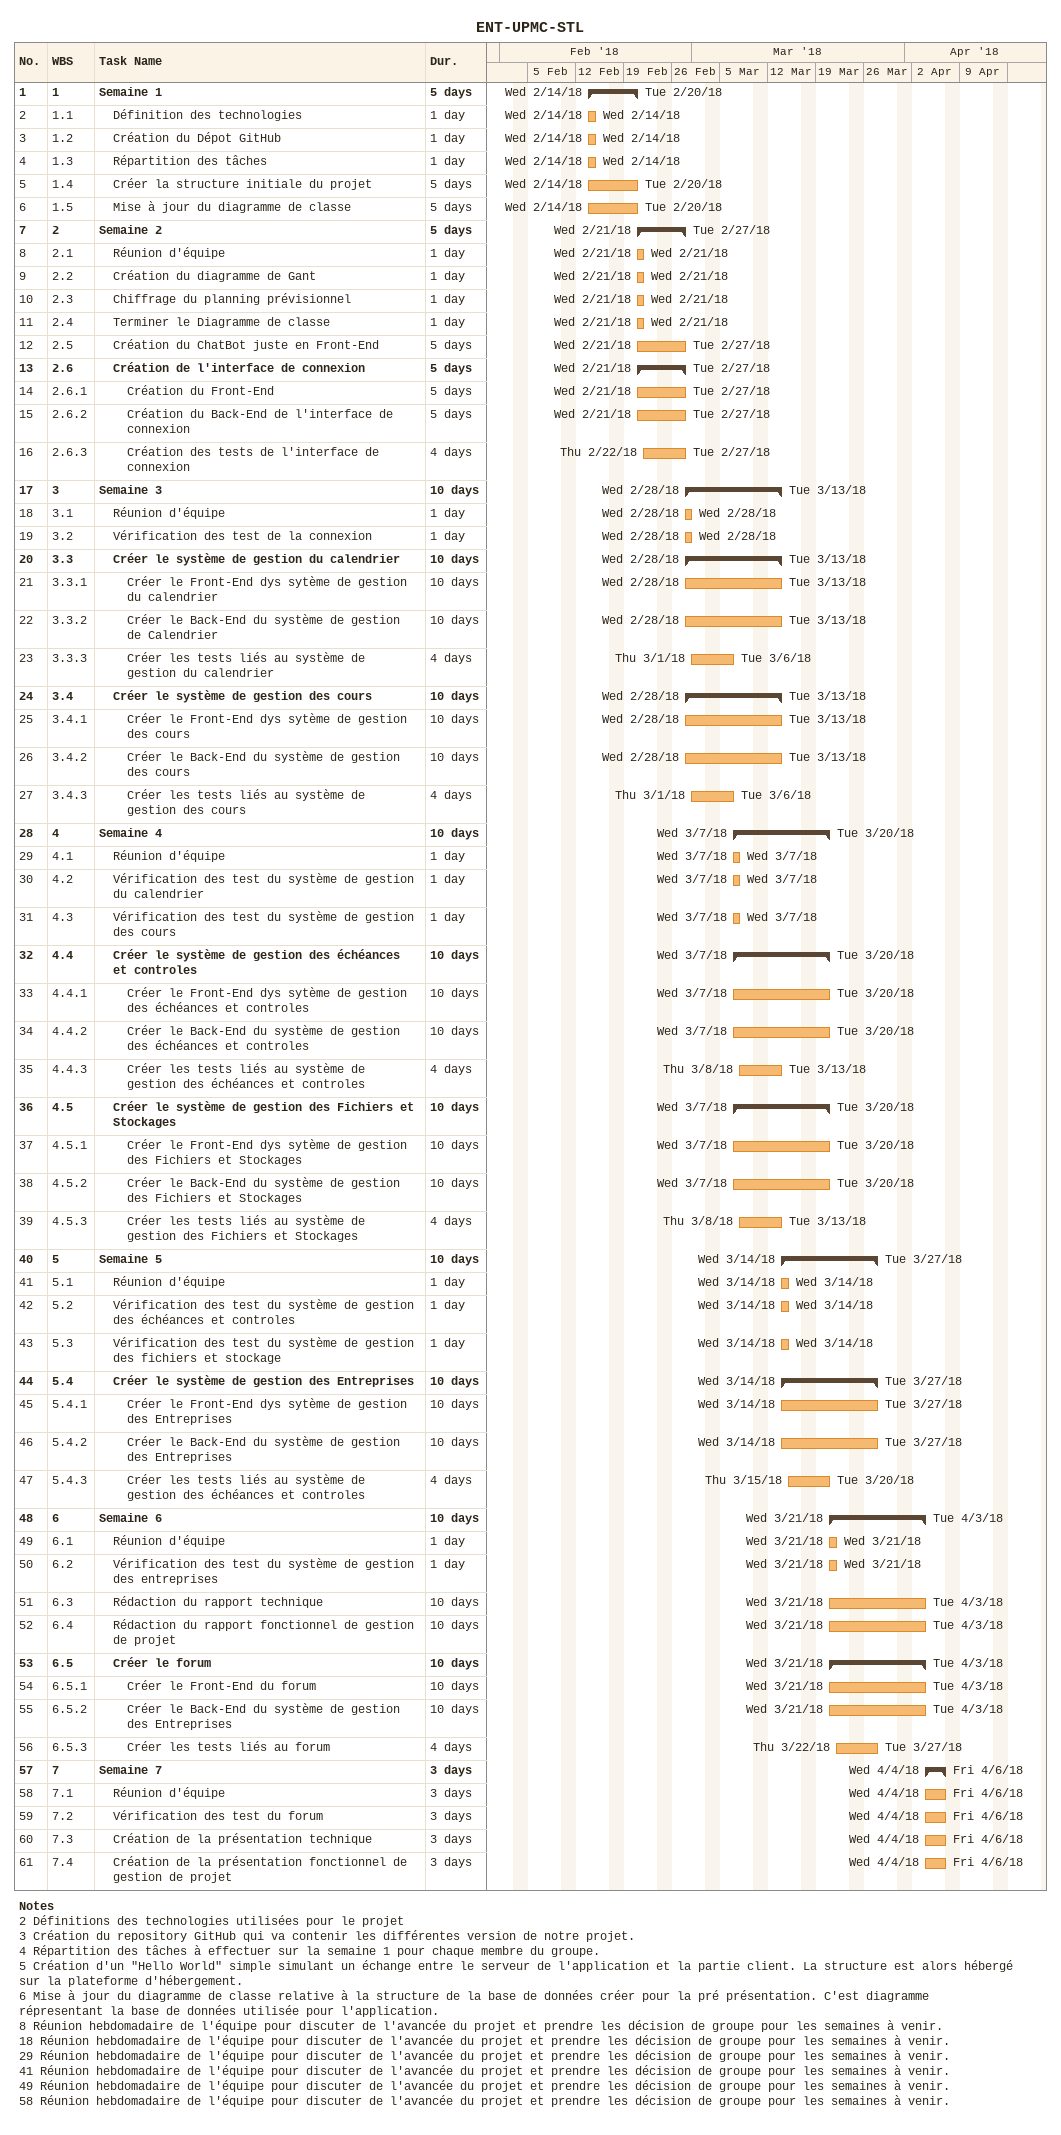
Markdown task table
ENT-UPMC-STL

| ID | WBS | Task | Duration | Start | Finish |
|---|---|---|---|---|---|
| 1 | 1 | **Semaine 1** | 5d | 2018-02-14 | 2018-02-20 |
| 2 | 1.1 | Définition des technologies | 1d | 2018-02-14 | 2018-02-14 |
| 3 | 1.2 | Création du Dépot GitHub | 1d | 2018-02-14 | 2018-02-14 |
| 4 | 1.3 | Répartition des tâches | 1d | 2018-02-14 | 2018-02-14 |
| 5 | 1.4 | Créer la structure initiale du projet | 5d | 2018-02-14 | 2018-02-20 |
| 6 | 1.5 | Mise à jour du diagramme de classe | 5d | 2018-02-14 | 2018-02-20 |
| 7 | 2 | **Semaine 2** | 5d | 2018-02-21 | 2018-02-27 |
| 8 | 2.1 | Réunion d'équipe | 1d | 2018-02-21 | 2018-02-21 |
| 9 | 2.2 | Création du diagramme de Gant | 1d | 2018-02-21 | 2018-02-21 |
| 10 | 2.3 | Chiffrage du planning prévisionnel | 1d | 2018-02-21 | 2018-02-21 |
| 11 | 2.4 | Terminer le Diagramme de classe | 1d | 2018-02-21 | 2018-02-21 |
| 12 | 2.5 | Création du ChatBot juste en Front-End | 5d | 2018-02-21 | 2018-02-27 |
| 13 | 2.6 | **Création de l'interface de connexion** | 5d | 2018-02-21 | 2018-02-27 |
| 14 | 2.6.1 | Création du Front-End | 5d | 2018-02-21 | 2018-02-27 |
| 15 | 2.6.2 | Création du Back-End de l'interface de connexion | 5d | 2018-02-21 | 2018-02-27 |
| 16 | 2.6.3 | Création des tests de l'interface de connexion | 4d | 2018-02-22 | 2018-02-27 |
| 17 | 3 | **Semaine 3** | 10d | 2018-02-28 | 2018-03-13 |
| 18 | 3.1 | Réunion d'équipe | 1d | 2018-02-28 | 2018-02-28 |
| 19 | 3.2 | Vérification des test de la connexion | 1d | 2018-02-28 | 2018-02-28 |
| 20 | 3.3 | **Créer le système de gestion du calendrier** | 10d | 2018-02-28 | 2018-03-13 |
| 21 | 3.3.1 | Créer le Front-End dys sytème de gestion du calendrier | 10d | 2018-02-28 | 2018-03-13 |
| 22 | 3.3.2 | Créer le Back-End du système de gestion de Calendrier | 10d | 2018-02-28 | 2018-03-13 |
| 23 | 3.3.3 | Créer les tests liés au système de gestion du calendrier | 4d | 2018-03-01 | 2018-03-06 |
| 24 | 3.4 | **Créer le système de gestion des cours** | 10d | 2018-02-28 | 2018-03-13 |
| 25 | 3.4.1 | Créer le Front-End dys sytème de gestion des cours | 10d | 2018-02-28 | 2018-03-13 |
| 26 | 3.4.2 | Créer le Back-End du système de gestion des cours | 10d | 2018-02-28 | 2018-03-13 |
| 27 | 3.4.3 | Créer les tests liés au système de gestion des cours | 4d | 2018-03-01 | 2018-03-06 |
| 28 | 4 | **Semaine 4** | 10d | 2018-03-07 | 2018-03-20 |
| 29 | 4.1 | Réunion d'équipe | 1d | 2018-03-07 | 2018-03-07 |
| 30 | 4.2 | Vérification des test du système de gestion du calendrier | 1d | 2018-03-07 | 2018-03-07 |
| 31 | 4.3 | Vérification des test du système de gestion des cours | 1d | 2018-03-07 | 2018-03-07 |
| 32 | 4.4 | **Créer le système de gestion des échéances et controles** | 10d | 2018-03-07 | 2018-03-20 |
| 33 | 4.4.1 | Créer le Front-End dys sytème de gestion des échéances et controles | 10d | 2018-03-07 | 2018-03-20 |
| 34 | 4.4.2 | Créer le Back-End du système de gestion des échéances et controles | 10d | 2018-03-07 | 2018-03-20 |
| 35 | 4.4.3 | Créer les tests liés au système de gestion des échéances et controles | 4d | 2018-03-08 | 2018-03-13 |
| 36 | 4.5 | **Créer le système de gestion des Fichiers et Stockages** | 10d | 2018-03-07 | 2018-03-20 |
| 37 | 4.5.1 | Créer le Front-End dys sytème de gestion des Fichiers et Stockages | 10d | 2018-03-07 | 2018-03-20 |
| 38 | 4.5.2 | Créer le Back-End du système de gestion des Fichiers et Stockages | 10d | 2018-03-07 | 2018-03-20 |
| 39 | 4.5.3 | Créer les tests liés au système de gestion des Fichiers et Stockages | 4d | 2018-03-08 | 2018-03-13 |
| 40 | 5 | **Semaine 5** | 10d | 2018-03-14 | 2018-03-27 |
| 41 | 5.1 | Réunion d'équipe | 1d | 2018-03-14 | 2018-03-14 |
| 42 | 5.2 | Vérification des test du système de gestion des échéances et controles | 1d | 2018-03-14 | 2018-03-14 |
| 43 | 5.3 | Vérification des test du système de gestion des fichiers et stockage | 1d | 2018-03-14 | 2018-03-14 |
| 44 | 5.4 | **Créer le système de gestion des Entreprises** | 10d | 2018-03-14 | 2018-03-27 |
| 45 | 5.4.1 | Créer le Front-End dys sytème de gestion des Entreprises | 10d | 2018-03-14 | 2018-03-27 |
| 46 | 5.4.2 | Créer le Back-End du système de gestion des Entreprises | 10d | 2018-03-14 | 2018-03-27 |
| 47 | 5.4.3 | Créer les tests liés au système de gestion des échéances et controles | 4d | 2018-03-15 | 2018-03-20 |
| 48 | 6 | **Semaine 6** | 10d | 2018-03-21 | 2018-04-03 |
| 49 | 6.1 | Réunion d'équipe | 1d | 2018-03-21 | 2018-03-21 |
| 50 | 6.2 | Vérification des test du système de gestion des entreprises | 1d | 2018-03-21 | 2018-03-21 |
| 51 | 6.3 | Rédaction du rapport technique | 10d | 2018-03-21 | 2018-04-03 |
| 52 | 6.4 | Rédaction du rapport fonctionnel de gestion de projet | 10d | 2018-03-21 | 2018-04-03 |
| 53 | 6.5 | **Créer le forum** | 10d | 2018-03-21 | 2018-04-03 |
| 54 | 6.5.1 | Créer le Front-End du forum | 10d | 2018-03-21 | 2018-04-03 |
| 55 | 6.5.2 | Créer le Back-End du système de gestion des Entreprises | 10d | 2018-03-21 | 2018-04-03 |
| 56 | 6.5.3 | Créer les tests liés au forum | 4d | 2018-03-22 | 2018-03-27 |
| 57 | 7 | **Semaine 7** | 3d | 2018-04-04 | 2018-04-06 |
| 58 | 7.1 | Réunion d'équipe | 3d | 2018-04-04 | 2018-04-06 |
| 59 | 7.2 | Vérification des test du forum | 3d | 2018-04-04 | 2018-04-06 |
| 60 | 7.3 | Création de la présentation technique | 3d | 2018-04-04 | 2018-04-06 |
| 61 | 7.4 | Création de la présentation fonctionnel de gestion de projet | 3d | 2018-04-04 | 2018-04-06 |

Notes
- 2: Définitions des technologies utilisées pour le projet
- 3: Création du repository GitHub qui va contenir les différentes version de notre projet.
- 4: Répartition des tâches à effectuer sur la semaine 1 pour chaque membre du groupe.
- 5: Création d'un "Hello World" simple simulant un échange entre le serveur de l'application et la partie client. La structure est alors hébergé sur la plateforme d'hébergement.
- 6: Mise à jour du diagramme de classe relative à la structure de la base de données créer pour la pré présentation. C'est diagramme répresentant la base de données utilisée pour l'application.
- 8: Réunion hebdomadaire de l'équipe pour discuter de l'avancée du projet et prendre les décision de groupe pour les semaines à venir.
- 18: Réunion hebdomadaire de l'équipe pour discuter de l'avancée du projet et prendre les décision de groupe pour les semaines à venir.
- 29: Réunion hebdomadaire de l'équipe pour discuter de l'avancée du projet et prendre les décision de groupe pour les semaines à venir.
- 41: Réunion hebdomadaire de l'équipe pour discuter de l'avancée du projet et prendre les décision de groupe pour les semaines à venir.
- 49: Réunion hebdomadaire de l'équipe pour discuter de l'avancée du projet et prendre les décision de groupe pour les semaines à venir.
- 58: Réunion hebdomadaire de l'équipe pour discuter de l'avancée du projet et prendre les décision de groupe pour les semaines à venir.
